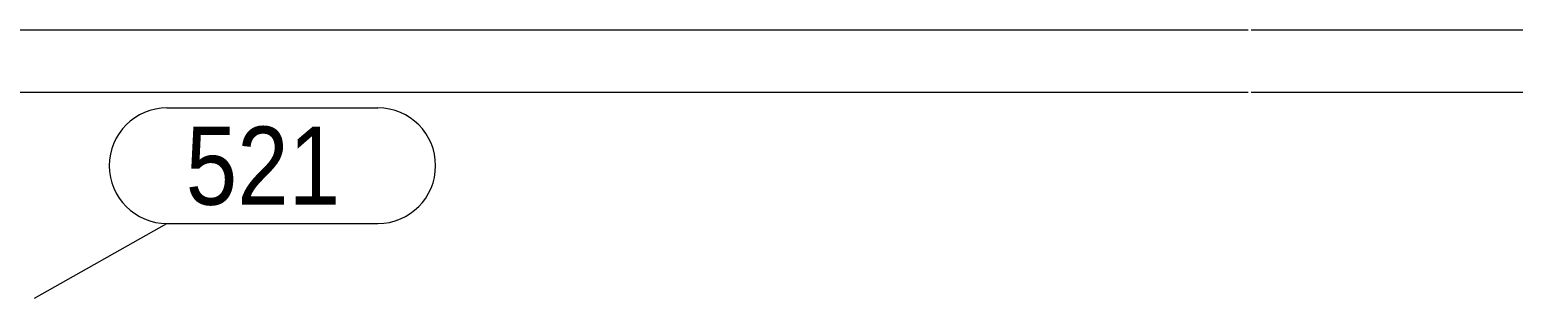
# Model space of a CAD drawing. Header units: millimetres. Extents: x 2 to 825, y 1 to 579.
# Drawn here: x 65.46 to 113.02, y 331.52 to 340.11 of the extents above; entities that cross this region are included whole.
import ezdxf

# ---------------------------------------------------------------- set-up
doc = ezdxf.new("R2010")
doc.units = ezdxf.units.MM
doc.linetypes.add('XKITLINE00', pattern=[0])
doc.linetypes.add('XKITLINE01', pattern=[4, 1, -1, 1, -1])
doc.layers.add('Part', color=2, linetype='Continuous', lineweight=0)
doc.layers.add('PartMark', color=7, linetype='Continuous', lineweight=0)
doc.styles.add('ARIAL', font='ARIAL.TTF')

# ---------------------------------------------------------------- blocks, each defined once
blk = doc.blocks.new('*A14')
at = {"layer": 'Part', "color": 7, "linetype": 'XKITLINE01', "lineweight": 0}
for p, q in [((41.632, 338.111), (104.519, 338.111)), ((104.619, 338.111), (144.619, 338.111))]:
    blk.add_line(p, q, dxfattribs=at)
blk = doc.blocks.new('*A15')
at = {"layer": 'Part', "color": 2, "linetype": 'XKITLINE00', "lineweight": 0}
for p, q in [((41.632, 340.111), (104.519, 340.111)), ((104.619, 340.111), (184.619, 340.111)), ((41.632, 338.111), (104.519, 338.111)), ((104.619, 338.111), (184.619, 338.111))]:
    blk.add_line(p, q, dxfattribs=at)
blk = doc.blocks.new('*A86')
at = {"layer": 'PartMark', "color": 7, "linetype": 'XKITLINE00', "lineweight": 0}
for p, q in [((69.859, 337.61), (76.621, 337.61)), ((65.616, 331.517), (69.859, 333.91)), ((69.859, 333.91), (76.621, 333.91))]:
    blk.add_line(p, q, dxfattribs=at)
for centre, start, end in [((69.859, 335.76), 90, 270), ((76.621, 335.76), 270, 90)]:
    blk.add_arc(centre, 1.85, start, end, dxfattribs=at)
at = {"layer": 'PartMark', "color": 3, "style": 'ARIAL', "width": 0.85}
blk.add_text('521', height=2.5, dxfattribs=at).set_placement((70.459, 334.51))

msp = doc.modelspace()

# ---------------------------------------------------------------- block references
at = {"lineweight": 0}
for name in ['*A15', '*A14', '*A86']:
    msp.add_blockref(name, (0, 0), dxfattribs=at)

doc.saveas('drawing.dxf')
